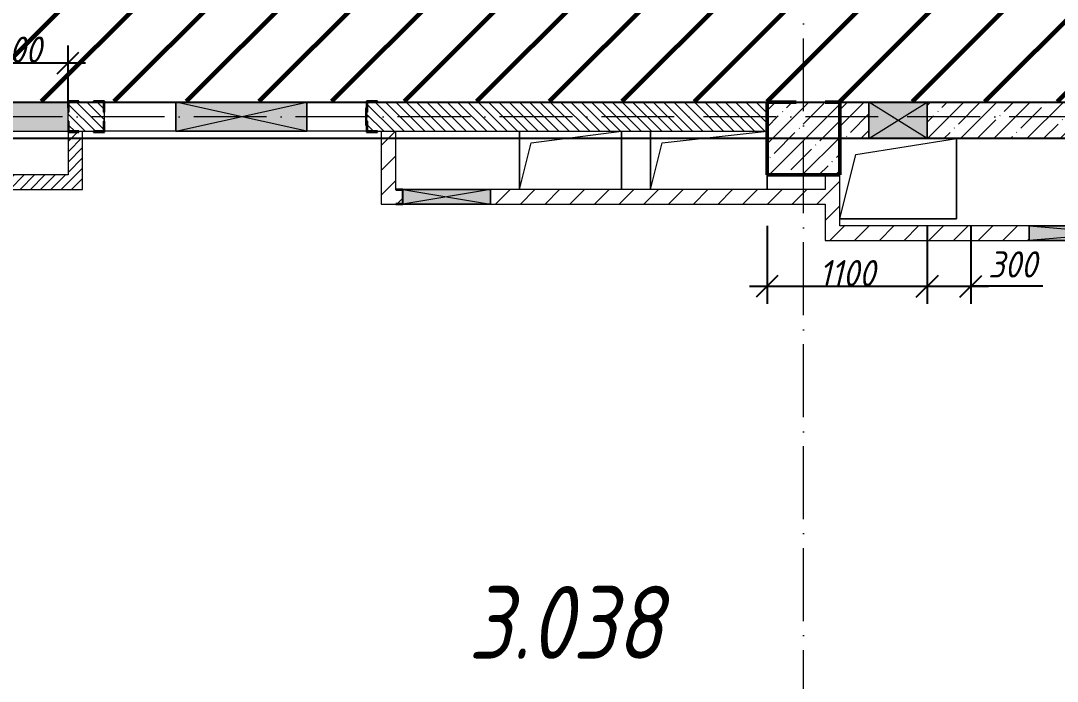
# Model space of a CAD drawing. Header units: millimetres. Extents: x -606178 to 312196, y -19338 to 632709.
# Drawn here: x -95490 to -88372, y 453899 to 458434 of the extents above; entities that cross this region are included whole.
import ezdxf

# ---------------------------------------------------------------- set-up
doc = ezdxf.new("R2010")
doc.units = ezdxf.units.MM
doc.linetypes.add('50_200_ШТРИХ_1Т_ш5_п1_п1_', pattern=[700, 500, -100, 0, -100])
for name, color, linetype, lineweight in [('6.4.1) Окр пт с инж. ПТ2.16', 3, 'Continuous', 60), ('A-____-____-DIMS', 7, 'Continuous', 9), ('A-DETL-GENF-OTLN', 7, 'Continuous', 9), ('A-FLOR-____-OTLN', 7, 'Continuous', 9), ('A-GENM-____-MCUT', 7, 'Continuous', 25), ('A-GENM-____-OTLN', 7, 'Continuous', 9), ('A-GENM-____-OTLN-1', 7, 'Continuous', 25), ('A-GLAZ-____-OTLN', 7, 'Continuous', 9), ('A-WALL-____-MCUT-1', 7, 'Continuous', 9), ('A-WALL-____-MCUT-3', 7, 'Continuous', 9), ('A-WALL-____-PATT-1', 7, 'Continuous', 9), ('A-WALL-FNSH-MCUT-1', 7, 'Continuous', 9), ('I-WALL-____-OTLN', 7, 'Continuous', 9), ('S-COLS-____-MCUT', 7, 'Continuous', 50), ('S-COLS-____-OTLN', 7, 'Continuous', 9), ('S-GRID-____-OTLN-1', 7, '50_200_ШТРИХ_1Т_ш5_п1_п1_', 9), ('Марки помещений', 7, 'Continuous', 9)]:
    doc.layers.add(name, color=color, linetype=linetype, lineweight=lineweight)
doc.layers.add('A-GLAZ-____-OTLN-1', color=7, linetype='Continuous', lineweight=9, true_color=0xc0c0c0)
doc.styles.add('ISOCPEUR_I_10', font='isocpeui.ttf', dxfattribs={"width": 0.9, "height": 180})
doc.styles.add('ISOCPEUR_I_2', font='isocpeui.ttf', dxfattribs={"width": 0.85, "height": 2.3})
doc.dimstyles.new('ISO-1_8_0_9К_СРЕДНИЙ_Кладочные_3', dxfattribs={"dimscale": 304.8, "dimtxt": 179.276612, "dimasz": 0.492126, "dimexe": 0.393701, "dimexo": 0, "dimgap": 0, "dimtad": 1, "dimdec": 3, "dimrnd": 0.001, "dimdsep": 46, "dimtxsty": 'ISOCPEUR_I_10', "dimblk1": 'OBLIQUE', "dimblk2": 'OBLIQUE', "dimsah": 1, "dimcen": 0.09, "dimdle": 0.393701, "dimazin": 0, "dimtfac": 1, "dimtdec": 4, "dimtix": 1, "dimtmove": 0, "dimatfit": 3, "dimfxl": 1, "dimtvp": 1, "dimtolj": 1, "dimtzin": 0, "dimarcsym": 2})
doc.dimstyles.new('ISO-1_8_0_9К_СРЕДНИЙ_Кладочные_4', dxfattribs={"dimscale": 304.8, "dimtxt": 179.276612, "dimasz": 0.492126, "dimexe": 0.393701, "dimexo": 0, "dimgap": 0, "dimtad": 1, "dimdec": 3, "dimrnd": 0.001, "dimdsep": 46, "dimtxsty": 'ISOCPEUR_I_10', "dimblk1": 'OBLIQUE', "dimblk2": 'OBLIQUE', "dimsah": 1, "dimcen": 0.09, "dimdle": 0.393701, "dimazin": 0, "dimtfac": 1, "dimtdec": 4, "dimtix": 1, "dimtmove": 1, "dimatfit": 3, "dimfxl": 1, "dimtvp": 1, "dimtolj": 1, "dimtzin": 0, "dimarcsym": 2})
pattern_1 = [(45, (-140714.89, 451794.26), (-84.85281, 84.85281), [])]
pattern_2 = [(45, (-140714.89, 451794.26), (-35.35534, 35.35534), [])]

# ---------------------------------------------------------------- blocks, each defined once
blk = doc.blocks.new('BSC_Колонна _Прямоугольная - 500х500-V65-АР1_План отверстий 3 этажа в осях 1-64_А-ГГ')
at = {"layer": 'S-COLS-____-OTLN'}
h = blk.add_hatch(dxfattribs=at)
h.set_pattern_fill('FP_102', color=256, style=0, pattern_type=2)
h.set_pattern_definition([(45, (-50600, -5831.04), (-114.04925, 114.04925), []), (45, (-50485.95, -5831.04), (-114.04925, 114.04925), [201.613, -40.323, 3.353, -36.97])])
h.paths.add_polyline_path([(-250, -250), (250, -250), (250, 250), (-250, 250)], flags=0)
at = {"layer": 'S-COLS-____-MCUT'}
for p, q in [((-50, 250), (-250, 250)), ((-250, 250), (-250, -250)), ((250, 250), (150, 250)), ((250, -250), (250, 250)), ((-250, -250), (250, -250))]:
    blk.add_line(p, q, dxfattribs=at)
blk = doc.blocks.new('Фахверк_СКБ_Уголок - 200_3960-28268576-АР1_План отверстий 3 этажа в осях 1-64_А-ГГ')
at = {"layer": 'A-GENM-____-MCUT'}
for p, q in [((200, 156), (125, 156)), ((125, 156), (125, 81)), ((131, 81), (131, 150)), ((131, 150), (200, 150)), ((200, 150), (200, 156)), ((125, 81), (131, 81)), ((131, 19), (125, 19)), ((125, 19), (125, -56)), ((131, -50), (131, 19)), ((125, -56), (200, -56)), ((200, -50), (131, -50)), ((200, -56), (200, -50))]:
    blk.add_line(p, q, dxfattribs=at)
blk = doc.blocks.new('154_Стойка_СКБ_Уголок - СМ-2480_200-28346303-АР1_План отверстий 3 этажа в осях 1-64_А-ГГ')
at = {"layer": 'A-GENM-____-MCUT'}
for p, q in [((125, 156), (125, 81)), ((200, 156), (125, 156)), ((131, 81), (131, 150)), ((131, 150), (200, 150)), ((200, 150), (200, 156)), ((125, 81), (131, 81)), ((131, 19), (125, 19)), ((125, 19), (125, -56)), ((131, -50), (131, 19)), ((125, -56), (200, -56)), ((200, -50), (131, -50)), ((200, -56), (200, -50))]:
    blk.add_line(p, q, dxfattribs=at)
blk = doc.blocks.new('Стойка_Влож_Полоса боковая - Полоса-28213942-АР1_План отверстий 3 этажа в осях 1-64_А-ГГ')
at = {"layer": 'A-GENM-____-OTLN'}
for p, q in [((-5, 60), (0, 60)), ((-5, -60), (-5, 60)), ((0, 31), (0, -31)), ((0, -60), (-5, -60))]:
    blk.add_line(p, q, dxfattribs=at)
blk = doc.blocks.new('AR_Отверстие Ниша - Лючок-32404390-АР1_План отверстий 3 этажа в осях 1-64_А-ГГ')
at = {"layer": 'A-GLAZ-____-OTLN'}
blk.add_hatch(color=256, dxfattribs=at).paths.add_polyline_path([(-200, 100), (-200, -100), (200, -100), (200, 100)], flags=0)
for p, q in [((200, 100), (-200, 100)), ((200, -100), (200, 100)), ((-200, 31), (-200, -31)), ((-200, -100), (200, -100))]:
    blk.add_line(p, q, dxfattribs=at)
blk = doc.blocks.new('Фахверк_СКБ_Уголок - 200_3960_зеркало-28268689-АР1_План отверстий 3 этажа в осях 1-64_А-ГГ')
at = {"layer": 'A-GENM-____-MCUT'}
for p, q in [((200, 156), (125, 156)), ((125, 156), (125, 81)), ((131, 81), (131, 150)), ((131, 150), (200, 150)), ((200, 150), (200, 156)), ((125, 81), (131, 81)), ((131, 19), (125, 19)), ((125, 19), (125, -56)), ((131, -50), (131, 19)), ((125, -56), (200, -56)), ((200, -50), (131, -50)), ((200, -56), (200, -50))]:
    blk.add_line(p, q, dxfattribs=at)
blk = doc.blocks.new('AR_Отверстие прямоугольное _в плите_ - AR_Отверстие прямоугольное _в плите_-30552808-АР1_План отверстий 3 этажа в осях 1-64_А-ГГ')
at = {"layer": 'A-GENM-____-OTLN'}
for p, q in [((-290, 165), (400, 275)), ((400, -275), (400, 275)), ((-400, -275), (-290, 165)), ((-400, -275), (400, -275))]:
    blk.add_line(p, q, dxfattribs=at)
blk = doc.blocks.new('AR_Отверстие прямоугольное _в плите_ - AR_Отверстие прямоугольное _в плите_-30552525-АР1_План отверстий 3 этажа в осях 1-64_А-ГГ')
at = {"layer": 'A-GENM-____-OTLN'}
for p, q in [((-350, 200), (-350, -200)), ((-270, 120), (350, 200)), ((350, -200), (350, 200)), ((-350, -200), (-270, 120))]:
    blk.add_line(p, q, dxfattribs=at)
blk = doc.blocks.new('AR_Отверстие прямоугольное _в плите_ - AR_Отверстие прямоугольное _в плите_-V195-АР1_План отверстий 3 этажа в осях 1-64_А-ГГ')
at = {"layer": 'A-GENM-____-OTLN'}
for p, q in [((-400, 200), (-400, -200)), ((-320, 120), (400, 200)), ((-400, -200), (-320, 120)), ((400, -200), (400, -100))]:
    blk.add_line(p, q, dxfattribs=at)
blk = doc.blocks.new('AR_Отверстие прямоугольное _в стене__БезПР - AR_Отверстие прямоугольное _в стене__БезПР-30578434-АР1_План отверстий 3 этажа в осях 1-64_А-ГГ')
at = {"layer": 'A-GLAZ-____-OTLN-1'}
blk.add_hatch(color=256, dxfattribs=at).paths.add_polyline_path([(200, 125), (-200, 125), (-200, -125), (200, -125)], flags=0)
at = {"layer": 'A-DETL-GENF-OTLN'}
for p, q in [((-200, -125), (-200, 125)), ((-200, 125), (200, 125)), ((200, 125), (-200, -125)), ((-200, 125), (200, -125)), ((200, 125), (-200, 125)), ((-200, 125), (-200, -125)), ((200, 125), (200, -125)), ((200, -125), (200, 125)), ((200, -125), (-200, -125)), ((-200, -125), (200, -125))]:
    blk.add_line(p, q, dxfattribs=at)
at = {"layer": 'A-GLAZ-____-OTLN'}
blk.add_line((200, 125), (-200, 125), dxfattribs=at)
blk = doc.blocks.new('AR_Отверстие прямоугольное _в стене_ - AR_Отверстие прямоугольное _в стене__ОВ-36979025-АР1_План отверстий 3 этажа в осях 1-64_А-ГГ')
at = {"layer": 'A-GLAZ-____-OTLN'}
blk.add_hatch(color=256, dxfattribs=at).paths.add_polyline_path([(300, -50), (300, 50), (-300, 50), (-300, -50)], flags=0)
at = {"layer": 'A-DETL-GENF-OTLN'}
for p, q in [((-300, 50), (300, 50)), ((300, 50), (-300, -50)), ((-300, 50), (300, -50)), ((300, 50), (-300, 50)), ((300, 50), (300, -50)), ((300, -50), (300, 50)), ((300, -50), (-300, -50)), ((-300, -50), (300, -50))]:
    blk.add_line(p, q, dxfattribs=at)
blk = doc.blocks.new('AR_Отверстие прямоугольное _в стене__БезПР - AR_Отверстие прямоугольное _в стене__БезПР-36899640-АР1_План отверстий 3 этажа в осях 1-64_А-ГГ')
at = {"layer": 'A-GLAZ-____-OTLN'}
blk.add_hatch(color=256, dxfattribs=at).paths.add_polyline_path([(-450, 100), (-450, -100), (450, -100), (450, 100)], flags=0)
at = {"layer": 'A-DETL-GENF-OTLN'}
for p, q in [((-450, -100), (-450, 100)), ((-450, 100), (450, 100)), ((450, 100), (-450, -100)), ((-450, 100), (450, -100)), ((450, 100), (-450, 100)), ((-450, 100), (-450, -100)), ((450, 100), (450, -100)), ((450, -100), (450, 100)), ((450, -100), (-450, -100)), ((-450, -100), (450, -100))]:
    blk.add_line(p, q, dxfattribs=at)
at = {"layer": 'A-GLAZ-____-OTLN'}
blk.add_line((450, 100), (-450, 100), dxfattribs=at)
blk = doc.blocks.new('AR_Отверстие прямоугольное _в стене_ - AR_Отверстие прямоугольное _в стене__ОВ-36976812-АР1_План отверстий 3 этажа в осях 1-64_А-ГГ')
at = {"layer": 'A-GLAZ-____-OTLN'}
blk.add_hatch(color=256, dxfattribs=at).paths.add_polyline_path([(600, -50), (600, 50), (-600, 50), (-600, -50), (260.3, -50)], flags=0)
at = {"layer": 'A-DETL-GENF-OTLN'}
for p, q in [((-600, -50), (-600, 50)), ((-600, 50), (600, 50)), ((600, 50), (-600, -50)), ((-600, 50), (600, -50)), ((600, 50), (-600, 50)), ((-600, 50), (-600, -50)), ((600, -50), (-600, -50)), ((-600, -50), (600, -50))]:
    blk.add_line(p, q, dxfattribs=at)
blk = doc.blocks.new('154_Фахверк_СКБ_Швеллер - Тип_100_3960_зеркало-36793856-АР1_План отверстий 3 этажа в осях 1-64_А-ГГ')
at = {"layer": 'A-GENM-____-MCUT'}
for p, q in [((175, 50), (125, 50)), ((125, 50), (125, -50)), ((128, 47), (175, 47)), ((128, -47), (128, 47)), ((175, 47), (175, 50)), ((125, -50), (175, -50)), ((175, -47), (128, -47)), ((175, -50), (175, -47))]:
    blk.add_line(p, q, dxfattribs=at)
blk = doc.blocks.new('_Oblique')
at = {"color": 0, "linetype": 'ByBlock', "lineweight": -2}
blk.add_line((-0.5, -0.5), (0.5, 0.5), dxfattribs=at)
blk = doc.blocks.new('*D5025')
at = {"layer": 'A-____-____-DIMS', "color": 0, "lineweight": -2, "transparency": 16777216}
for p, q in [((-95864.9, 457875.3), (-95864.9, 458264.7)), ((-95164.9, 457834.4), (-95164.9, 458264.7)), ((-95984.9, 458144.7), (-95044.9, 458144.7))]:
    blk.add_line(p, q, dxfattribs=at)
at = {"layer": 'Defpoints', "color": 0, "transparency": 16777216}
for p in [(-95164.9, 458144.7), (-95864.9, 457875.3), (-95164.9, 457834.4)]:
    blk.add_point(p, dxfattribs=at)
at = {"layer": 'A-____-____-DIMS', "color": 0, "lineweight": -2, "transparency": 16777216, "xscale": 150, "yscale": 150, "zscale": 150, "rotation": 180}
blk.add_blockref('_Oblique', (-95864.9, 458144.7), dxfattribs=at)
at = {"layer": 'A-____-____-DIMS', "color": 0, "lineweight": -2, "transparency": 16777216, "xscale": 150, "yscale": 150, "zscale": 150}
blk.add_blockref('_Oblique', (-95164.9, 458144.7), dxfattribs=at)
at = {"layer": 'A-____-____-DIMS', "color": 0, "transparency": 16777216, "insert": (-95514.9, 458235.9), "char_height": 180, "width": 409.578, "attachment_point": 5, "style": 'ISOCPEUR_I_10'}
blk.add_mtext('\\A1;700', dxfattribs=at)
blk = doc.blocks.new('*D5150')
at = {"layer": 'A-____-____-DIMS', "color": 0, "lineweight": -2, "transparency": 16777216}
for p, q in [((-90364.9, 457025.3), (-90364.9, 456491.2)), ((-89264.9, 457025.3), (-89264.9, 456491.2)), ((-90484.9, 456611.2), (-89144.9, 456611.2))]:
    blk.add_line(p, q, dxfattribs=at)
at = {"layer": 'Defpoints', "color": 0, "transparency": 16777216}
for p in [(-90364.9, 457025.3), (-89264.9, 457025.3), (-89264.9, 456611.2)]:
    blk.add_point(p, dxfattribs=at)
at = {"layer": 'A-____-____-DIMS', "color": 0, "lineweight": -2, "transparency": 16777216, "xscale": 150, "yscale": 150, "zscale": 150, "rotation": 180}
blk.add_blockref('_Oblique', (-90364.9, 456611.2), dxfattribs=at)
at = {"layer": 'A-____-____-DIMS', "color": 0, "lineweight": -2, "transparency": 16777216, "xscale": 150, "yscale": 150, "zscale": 150}
blk.add_blockref('_Oblique', (-89264.9, 456611.2), dxfattribs=at)
at = {"layer": 'A-____-____-DIMS', "color": 0, "transparency": 16777216, "insert": (-89814.9, 456701.2), "char_height": 180, "width": 463.361, "attachment_point": 5, "style": 'ISOCPEUR_I_10'}
blk.add_mtext('\\A1;1100', dxfattribs=at)
blk = doc.blocks.new('*D5151')
at = {"layer": 'A-____-____-DIMS', "color": 0, "lineweight": -2, "transparency": 16777216}
for p, q in [((-89264.9, 457025.3), (-89264.9, 456491.2)), ((-88964.9, 457025.3), (-88964.9, 456491.2)), ((-89384.9, 456611.2), (-88844.9, 456611.2)), ((-88470, 456611.2), (-88964.9, 456611.2))]:
    blk.add_line(p, q, dxfattribs=at)
at = {"layer": 'Defpoints', "color": 0, "transparency": 16777216}
for p in [(-89264.9, 457025.3), (-88964.9, 457025.3), (-88964.9, 456611.2)]:
    blk.add_point(p, dxfattribs=at)
at = {"layer": 'A-____-____-DIMS', "color": 0, "lineweight": -2, "transparency": 16777216, "xscale": 150, "yscale": 150, "zscale": 150, "rotation": 180}
blk.add_blockref('_Oblique', (-89264.9, 456611.2), dxfattribs=at)
at = {"layer": 'A-____-____-DIMS', "color": 0, "lineweight": -2, "transparency": 16777216, "xscale": 150, "yscale": 150, "zscale": 150}
blk.add_blockref('_Oblique', (-88964.9, 456611.2), dxfattribs=at)
at = {"layer": 'A-____-____-DIMS', "color": 0, "transparency": 16777216, "insert": (-88846.9, 456851.2), "char_height": 180, "width": 409.578, "attachment_point": 1, "line_spacing_factor": 1.149209, "style": 'ISOCPEUR_I_10'}
blk.add_mtext('\\A1;300', dxfattribs=at)

msp = doc.modelspace()

# ---------------------------------------------------------------- hatches: boundary and pattern name
at = {"layer": '6.4.1) Окр пт с инж. ПТ2.16'}
h = msp.add_hatch(dxfattribs=at)
h.set_pattern_fill('ANSI31', color=256, scale=111)
h.paths.add_polyline_path([(-102414.891, 460775.3011), (-102914.891, 460775.3011), (-102914.891, 461025.3011), (-104714.891, 461025.3011), (-104714.891, 461019.3011), (-104789.891, 461019.3011), (-105214.891, 461023.3811), (-105214.891, 460925.3011), (-105414.891, 460925.3011), (-105414.891, 460775.3011), (-105914.891, 460775.3011), (-105914.891, 461025.3011), (-107714.891, 461025.3011), (-107714.891, 461019.3011), (-107789.891, 461019.3011), (-108839.891, 461025.3011), (-108839.891, 461019.3011), (-108914.891, 461019.3011), (-110714.891, 461025.3011), (-110714.891, 461019.3011), (-110789.891, 461019.3011), (-111414.891, 461025.3011), (-111414.891, 460775.3011), (-111914.891, 460775.3011), (-111914.891, 461025.3011), (-113714.891, 461025.3011), (-113714.891, 461019.3011), (-113789.891, 461019.3011), (-114214.891, 461023.3811), (-114214.891, 460925.3011), (-114414.891, 460925.3011), (-114414.891, 460775.3011), (-114914.891, 460775.3011), (-114914.891, 461025.3011), (-121964.891, 461025.3011), (-123114.891, 461025.3011), (-123114.891, 461275.3011), (-125679.3407, 461275.3011, -0.683488624), (-125772.5126, 461275.3011), (-131114.891, 461275.3011), (-131114.891, 461025.3011), (-135114.891, 461025.3011), (-142664.891, 461025.3011), (-142664.891, 460775.3011), (-142914.891, 460775.3011), (-142914.891, 460450.3011), (-142908.891, 460450.3011), (-142908.891, 460375.3011), (-142914.891, 458575.3011), (-142908.891, 458575.3011), (-142908.891, 458500.3011), (-142911.691, 458325.3011), (-142814.891, 458325.3011), (-142814.891, 458125.3011), (-142664.891, 458125.3011), (-142664.891, 457875.3011), (-134889.891, 457875.3011), (-134889.891, 457881.3011), (-134814.891, 457881.3011), (-133664.891, 457881.2181), (-133664.891, 457881.3011), (-133589.891, 457881.3011), (-132139.891, 457881.1949), (-132139.891, 457881.3011), (-132064.891, 457881.3011), (-130914.891, 457881.2153), (-130914.891, 457881.3011), (-130839.891, 457881.3011), (-129789.891, 457881.2215), (-129789.891, 457881.3011), (-129714.891, 457881.3011), (-128714.891, 457881.2242), (-128714.891, 457881.3011), (-128639.891, 457881.3011), (-128039.891, 457881.2543), (-128039.891, 457881.3011), (-127964.891, 457881.3011), (-126814.891, 457881.2106), (-126814.891, 457881.3011), (-126739.891, 457881.3011), (-121714.891, 457880.8993), (-121714.891, 457881.3011), (-121639.891, 457881.3011), (-117089.891, 457880.9107), (-117089.891, 457881.3011), (-117014.891, 457881.3011), (-115314.891, 457881.1449), (-115314.891, 457881.3011), (-115239.891, 457881.3011), (-111389.891, 457880.9375), (-111389.891, 457881.3011), (-111236.891, 457881.3011), (-111224.891, 457875.3011), (-110824.891, 457875.3011), (-110614.891, 457875.3011), (-110614.891, 457881.3011), (-110539.891, 457881.3011), (-110389.891, 457881.2858), (-110389.891, 457881.3011), (-110314.891, 457881.3011), (-109614.891, 457881.2295), (-109614.891, 457881.3011), (-109539.891, 457881.3011), (-107739.891, 457881.1144), (-107739.891, 457881.3011), (-107664.891, 457881.3011), (-106514.891, 457881.1778), (-106514.891, 457881.3011), (-106439.891, 457881.3011), (-102414.891, 457880.8598)])
h.paths.add_polyline_path([(-68864.891, 460775.3011), (-69364.891, 460775.3011), (-69364.891, 461025.3011), (-71864.891, 461025.3011), (-71864.891, 460775.3011), (-72364.891, 460775.3011), (-72364.891, 460925.3011), (-72564.891, 460925.3011), (-72539.891, 461000.3011), (-72364.891, 461025.3011), (-72364.891, 461275.3011), (-72708.891, 461275.3011), (-72708.891, 461206.3011), (-72714.891, 461094.3011), (-72714.891, 461275.3011), (-77864.891, 461275.3011), (-77864.891, 460996.7297), (-77664.891, 461025.3011), (-77664.891, 460925.3011), (-77864.891, 460925.3011), (-77864.891, 460775.3011), (-78364.891, 460775.3011), (-78364.891, 460925.3011), (-78564.891, 460925.3011), (-78564.891, 461025.3011), (-80514.891, 461025.3011), (-80514.891, 461019.3011), (-80589.891, 461019.3011), (-80864.891, 461025.3011), (-80864.891, 460775.3011), (-81364.891, 460775.3011), (-81364.891, 461025.3011), (-81639.891, 461025.3011), (-81639.891, 461019.3011), (-81714.891, 461019.3011), (-81714.891, 461025.3011), (-83514.891, 461025.3011), (-83514.891, 461019.3011), (-83589.891, 461019.3011), (-84639.891, 461025.3011), (-84639.891, 461019.3011), (-84714.891, 461019.3011), (-86514.891, 461025.3011), (-86514.891, 461019.3011), (-86664.891, 461019.3011), (-86664.891, 460925.3011), (-86864.891, 460925.3011), (-86864.891, 460775.3011), (-87364.891, 460775.3011), (-87364.891, 460925.3011), (-87564.891, 460925.3011), (-87539.891, 461000.3011), (-87364.891, 461025.3011), (-87364.891, 461275.3011), (-87708.891, 461275.3011), (-87708.891, 461206.3011), (-87714.891, 461094.3011), (-87714.891, 461275.3011), (-89514.891, 461275.3011), (-89514.891, 461206.3011), (-89514.891, 461094.3011), (-89514.891, 461019.3011), (-89589.891, 461019.3011), (-89864.891, 461025.3011), (-89864.891, 460775.3011), (-90364.891, 460775.3011), (-90364.891, 460925.3011), (-90564.891, 460925.3011), (-90539.891, 461000.3011), (-90364.891, 461025.3011), (-90364.891, 461275.3011), (-90708.891, 461275.3011), (-90708.891, 461206.3011), (-90714.891, 461094.3011), (-90714.891, 461275.3011), (-92514.891, 461275.3011), (-92514.891, 461206.3011), (-92514.891, 461094.3011), (-92514.891, 461019.3011), (-92589.891, 461019.3011), (-93639.891, 461025.3011), (-93639.891, 461019.3011), (-93714.891, 461019.3011), (-93714.891, 461025.3011), (-95514.891, 461025.3011), (-95514.891, 461019.3011), (-95664.891, 461019.3011), (-95664.891, 460925.3011), (-95864.891, 460925.3011), (-95864.891, 460775.3011), (-96364.891, 460775.3011), (-96364.891, 460925.3011), (-96564.891, 460925.3011), (-96539.891, 461000.3011), (-96364.891, 461025.3011), (-96364.891, 461275.3011), (-96708.891, 461275.3011), (-96708.891, 461206.3011), (-96714.891, 461094.3011), (-96714.891, 461275.3011), (-98514.891, 461275.3011), (-98514.891, 461206.3011), (-98514.891, 461094.3011), (-98514.891, 461019.3011), (-98589.891, 461019.3011), (-98864.891, 461025.3011), (-98864.891, 460775.3011), (-99364.891, 460775.3011), (-99364.891, 460925.3011), (-99564.891, 460925.3011), (-99539.891, 461000.3011), (-99364.891, 461025.3011), (-99364.891, 461275.3011), (-99708.891, 461275.3011), (-99708.891, 461206.3011), (-99714.891, 461094.3011), (-99714.891, 461275.3011), (-101514.891, 461275.3011), (-101514.891, 461206.3011), (-101514.891, 461094.3011), (-101514.891, 461019.3011), (-101589.891, 461019.3011), (-101864.891, 461025.3011), (-101864.891, 460775.3011), (-102364.891, 460775.3011), (-102364.891, 457875.3011), (-98339.891, 457875.3011), (-98339.891, 457881.3011), (-98264.891, 457881.3011), (-96564.891, 457881.082), (-96564.891, 457881.3011), (-96489.891, 457881.3011), (-95164.891, 457881.1236), (-95164.891, 457881.3011), (-95089.891, 457881.3011), (-94989.891, 457881.2873), (-94989.891, 457881.3011), (-94914.891, 457881.3011), (-93114.891, 457881.0511), (-93114.891, 457881.3011), (-93039.891, 457881.3011), (-86539.891, 457880.3574), (-86539.891, 457881.3011), (-86464.891, 457881.3011), (-84764.891, 457881.0076), (-84764.891, 457881.3011), (-84689.891, 457881.3011), (-84039.891, 457881.1829), (-84039.891, 457881.3011), (-83964.891, 457881.3011), (-83064.891, 457881.1337), (-83064.891, 457881.3011), (-82989.891, 457881.3011), (-77539.891, 457880.2556), (-77539.891, 457881.3011), (-77464.891, 457881.3011), (-75764.891, 457880.905), (-75764.891, 457881.3011), (-75689.891, 457881.3011), (-71739.891, 457880.3126), (-71739.891, 457881.3011), (-71664.891, 457881.3011), (-70764.891, 457881.0305), (-70764.891, 457881.3011), (-70689.891, 457881.3011), (-68864.891, 457880.7241)])
h.paths.add_polyline_path([(-99708.891, 461025.3011), (-99639.891, 461025.3011), (-99639.891, 461019.3011), (-99708.891, 461019.3011)], flags=16)
h.paths.add_polyline_path([(-96708.891, 461025.3011), (-96639.891, 461025.3011), (-96639.891, 461019.3011), (-96708.891, 461019.3011)], flags=16)
h.paths.add_polyline_path([(-90708.891, 461025.3011), (-90639.891, 461025.3011), (-90639.891, 461019.3011), (-90708.891, 461019.3011)], flags=16)
h.paths.add_polyline_path([(-87708.891, 461025.3011), (-87639.891, 461025.3011), (-87639.891, 461019.3011), (-87708.891, 461019.3011)], flags=16)
h.paths.add_polyline_path([(-72708.891, 461025.3011), (-72639.891, 461025.3011), (-72639.891, 461019.3011), (-72708.891, 461019.3011)], flags=16)
h.paths.add_polyline_path([(-51664.891, 460775.3011), (-53919.891, 460775.3011), (-53919.891, 460769.3011), (-53994.891, 460769.3011), (-53994.891, 460775.3011), (-55144.891, 460775.3011), (-55144.891, 460769.3011), (-55219.891, 460769.3011), (-60489.891, 460775.3011), (-60489.891, 460769.3011), (-60564.891, 460769.3011), (-61714.891, 460775.3011), (-61714.891, 460769.3011), (-61789.891, 460769.3011), (-62714.891, 460775.3011), (-63214.891, 460775.3011), (-64289.891, 460775.3011), (-64289.891, 460769.3011), (-64364.891, 460769.3011), (-64364.891, 460775.3011), (-65514.891, 460775.3011), (-65514.891, 460769.3011), (-65589.891, 460769.3011), (-65714.891, 460775.3011), (-66214.891, 460775.3011), (-66214.891, 461025.3011), (-68314.891, 461025.3011), (-68314.891, 460775.3011), (-68814.891, 460775.3011), (-68814.891, 457875.3011), (-68314.891, 457875.3011), (-67989.891, 457875.3011), (-67989.891, 457881.3011), (-67914.891, 457881.3011), (-66214.891, 457880.6715), (-66214.891, 457881.3011), (-66139.891, 457881.3011), (-62489.891, 457879.7829), (-62489.891, 457881.3011), (-62414.891, 457881.3011), (-61714.891, 457880.9086), (-61714.891, 457881.3011), (-61639.891, 457881.3011), (-61489.891, 457881.2104), (-61489.891, 457881.3011), (-61414.891, 457881.3011), (-60714.891, 457880.8681), (-60714.891, 457881.3011), (-60639.891, 457881.3011), (-60489.891, 457881.2003), (-60489.891, 457881.3011), (-60414.891, 457881.3011), (-51714.891, 457875.3011), (-51664.891, 457875.3011), (-51664.891, 458575.3011)])
at = {"layer": 'A-WALL-____-PATT-1'}
h = msp.add_hatch(dxfattribs=at)
h.set_pattern_fill('FP_6', color=256, style=0, pattern_type=2)
h.set_pattern_definition([(135, (-140714.89, 451794.26), (-35.35534, -35.35534), [])])
h.paths.add_polyline_path([(-90364.891, 457675.3011), (-90364.891, 457875.3011), (-93108.891, 457875.3011), (-93108.891, 457806.3011), (-93114.891, 457806.3011), (-93114.891, 457744.3011), (-93108.891, 457744.3011), (-93108.891, 457675.3011), (-91239.5678, 457675.3011)], flags=0)
h.paths.add_polyline_path([(-94920.891, 457675.3011), (-94920.891, 457744.3011), (-94914.891, 457744.3011), (-94914.891, 457806.3011), (-94920.891, 457806.3011), (-94920.891, 457875.3011), (-95158.891, 457875.3011), (-95158.891, 457806.3011), (-95164.891, 457806.3011), (-95164.891, 457744.3011), (-95158.891, 457744.3011), (-95158.891, 457675.3011), (-94989.891, 457675.3011)], flags=0)
h.paths.add_polyline_path([(-95864.891, 457675.3011), (-95564.891, 457675.3011), (-95564.891, 457875.3011), (-95864.891, 457875.3011)], flags=0)
h = msp.add_hatch(dxfattribs=at)
h.set_pattern_fill('FP_38', color=256, style=0, pattern_type=2)
h.set_pattern_definition([(45, (-140714.89, 451794.26), (-114.04925, 114.04925), []), (45, (-140600.84, 451794.26), (-114.04925, 114.04925), [201.612, -40.322, 3.353, -36.97])])
h.paths.add_polyline_path([(-87364.891, 457625.3011), (-87364.891, 457875.3011), (-89264.891, 457875.3011), (-89264.891, 457625.3011), (-87704.6392, 457625.3011)], flags=0)
h.paths.add_polyline_path([(-89864.891, 457625.3011), (-89664.891, 457625.3011), (-89664.891, 457875.3011), (-89864.891, 457875.3011)], flags=0)
h = msp.add_hatch(dxfattribs=at)
h.set_pattern_fill('FP_5', color=256, style=0, pattern_type=2)
h.set_pattern_definition(pattern_2)
h.paths.add_polyline_path([(-95089.891, 457375.3011), (-95064.891, 457375.3011), (-95064.891, 457675.3011), (-95089.891, 457675.3011), (-95089.891, 457669.3011), (-95164.891, 457669.3011), (-95164.891, 457375.3011), (-95158.891, 457375.3011)], flags=0)
h = msp.add_hatch(dxfattribs=at)
h.set_pattern_fill('FP_4', color=256, style=0, pattern_type=2)
h.set_pattern_definition(pattern_1)
h.paths.add_polyline_path([(-92914.891, 457175.3011), (-92914.891, 457675.3011), (-93014.891, 457675.3011), (-93014.891, 457175.3011)], flags=0)
h = msp.add_hatch(dxfattribs=at)
h.set_pattern_fill('FP_5', color=256, style=0, pattern_type=2)
h.set_pattern_definition(pattern_2)
h.paths.add_polyline_path([(-96364.891, 457275.3011), (-95064.891, 457275.3011), (-95064.891, 457375.3011), (-96364.891, 457375.3011)], flags=0)
h = msp.add_hatch(dxfattribs=at)
h.set_pattern_fill('FP_4', color=256, style=0, pattern_type=2)
h.set_pattern_definition(pattern_1)
h.paths.add_polyline_path([(-89964.891, 457025.3011), (-89864.891, 457025.3011), (-89864.891, 457375.3011), (-89964.891, 457375.3011), (-89964.891, 457175.3011)], flags=0)
h = msp.add_hatch(dxfattribs=at)
h.set_pattern_fill('FP_4', color=256, style=0, pattern_type=2)
h.set_pattern_definition(pattern_1)
h.paths.add_polyline_path([(-89964.891, 457175.3011), (-89964.891, 457275.3011), (-92264.891, 457275.3011), (-92264.891, 457175.3011), (-91239.5678, 457175.3011)], flags=0)
h.paths.add_polyline_path([(-92914.891, 457178.3011), (-92867.891, 457178.3011), (-92867.891, 457272.3011), (-92914.891, 457272.3011), (-92914.891, 457225.3011)], flags=0)
h = msp.add_hatch(dxfattribs=at)
h.set_pattern_fill('FP_4', color=256, style=0, pattern_type=2)
h.set_pattern_definition(pattern_1)
h.paths.add_polyline_path([(-87214.891, 456925.3011), (-87214.891, 457025.3011), (-87314.891, 457025.3011), (-87314.891, 457022.3011), (-87361.891, 457022.3011), (-87361.891, 456928.3011), (-87314.891, 456928.3011), (-87314.891, 456925.3011)], flags=0)
h.paths.add_polyline_path([(-88564.891, 456925.3011), (-88564.891, 457025.3011), (-89964.891, 457025.3011), (-89964.891, 456925.3011)], flags=0)

# ---------------------------------------------------------------- linework, layer by layer
msp.add_lwpolyline([(-51714.891, 457625.3011), (-142664.891, 457625.3011), (-142664.891, 457875.3011), (-51714.891, 457875.3011)], close=True)
at = {"layer": 'A-FLOR-____-OTLN'}
for p, q in [((-92064.891, 457275.3011), (-92064.891, 457675.3011)), ((-91364.891, 457675.3011), (-91364.891, 457275.3011)), ((-91164.891, 457275.3011), (-91164.891, 457675.3011)), ((-89064.891, 457625.3011), (-89064.891, 457075.3011)), ((-90364.891, 457375.3011), (-90364.891, 457275.3011)), ((-89064.891, 457075.3011), (-89864.891, 457075.3011))]:
    msp.add_line(p, q, dxfattribs=at)
at = {"layer": 'A-WALL-____-MCUT-1'}
for p, q in [((-89664.891, 457875.3011), (-89864.891, 457875.3011)), ((-87364.891, 457875.3011), (-89264.891, 457875.3011)), ((-89864.891, 457625.3011), (-89664.891, 457625.3011)), ((-89264.891, 457625.3011), (-87364.891, 457625.3011))]:
    msp.add_line(p, q, dxfattribs=at)
at = {"layer": 'A-WALL-____-MCUT-3'}
for p, q in [((-94989.891, 457875.3011), (-95089.891, 457875.3011)), ((-90364.891, 457875.3011), (-93039.891, 457875.3011)), ((-94914.891, 457744.3011), (-94914.891, 457806.3011)), ((-95089.891, 457675.3011), (-94989.891, 457675.3011)), ((-93039.891, 457675.3011), (-90364.891, 457675.3011))]:
    msp.add_line(p, q, dxfattribs=at)
at = {"layer": 'A-WALL-FNSH-MCUT-1'}
for p, q in [((-95164.891, 457669.3011), (-95164.891, 457375.3011)), ((-95064.891, 457275.3011), (-95064.891, 457675.3011)), ((-93014.891, 457675.3011), (-93014.891, 457175.3011)), ((-92914.891, 457275.3011), (-92914.891, 457675.3011)), ((-95164.891, 457375.3011), (-95864.891, 457375.3011)), ((-89964.891, 457375.3011), (-89964.891, 457275.3011)), ((-89864.891, 457025.3011), (-89864.891, 457375.3011)), ((-96364.891, 457275.3011), (-95064.891, 457275.3011)), ((-89964.891, 457275.3011), (-92264.891, 457275.3011)), ((-93014.891, 457175.3011), (-92914.891, 457175.3011)), ((-92264.891, 457175.3011), (-89964.891, 457175.3011)), ((-89964.891, 457175.3011), (-89964.891, 456925.3011)), ((-88564.891, 457025.3011), (-89864.891, 457025.3011)), ((-89964.891, 456925.3011), (-88564.891, 456925.3011))]:
    msp.add_line(p, q, dxfattribs=at)
at = {"layer": 'I-WALL-____-OTLN'}
for p, q in [((-94914.891, 457875.3011), (-94884.891, 457875.3011)), ((-93144.891, 457875.3011), (-93114.891, 457875.3011)), ((-94424.891, 457675.3011), (-94914.891, 457675.3011)), ((-93114.891, 457675.3011), (-93524.891, 457675.3011))]:
    msp.add_line(p, q, dxfattribs=at)
at = {"layer": 'S-GRID-____-OTLN-1'}
for p, q in [((-90114.891, 447311.6528), (-90114.891, 461944.7985)), ((-50396.1037, 457775.3011), (-145383.6612, 457775.3011))]:
    msp.add_line(p, q, dxfattribs=at)

# ---------------------------------------------------------------- block references
at = {"layer": 'A-GENM-____-OTLN'}
for name, p in [('Стойка_Влож_Полоса боковая - Полоса-28213942-АР1_План отверстий 3 этажа в осях 1-64_А-ГГ', (-93114.891, 457775.3011)), ('AR_Отверстие прямоугольное _в плите_ - AR_Отверстие прямоугольное _в плите_-30552525-АР1_План отверстий 3 этажа в осях 1-64_А-ГГ', (-91714.891, 457475.3011)), ('AR_Отверстие прямоугольное _в плите_ - AR_Отверстие прямоугольное _в плите_-V195-АР1_План отверстий 3 этажа в осях 1-64_А-ГГ', (-90764.891, 457475.3011)), ('AR_Отверстие прямоугольное _в плите_ - AR_Отверстие прямоугольное _в плите_-30552808-АР1_План отверстий 3 этажа в осях 1-64_А-ГГ', (-89464.891, 457350.3011))]:
    msp.add_blockref(name, p, dxfattribs=at)
at = {"layer": 'A-GENM-____-OTLN-1'}
for name, p in [('Фахверк_СКБ_Уголок - 200_3960_зеркало-28268689-АР1_План отверстий 3 этажа в осях 1-64_А-ГГ', (-95289.891, 457725.3011)), ('154_Стойка_СКБ_Уголок - СМ-2480_200-28346303-АР1_План отверстий 3 этажа в осях 1-64_А-ГГ', (-93239.891, 457725.3011))]:
    msp.add_blockref(name, p, dxfattribs=at)
at = {"layer": 'A-GENM-____-OTLN-1', "rotation": 180}
for name, p in [('Фахверк_СКБ_Уголок - 200_3960-28268576-АР1_План отверстий 3 этажа в осях 1-64_А-ГГ', (-94789.891, 457825.3011)), ('154_Фахверк_СКБ_Швеллер - Тип_100_3960_зеркало-36793856-АР1_План отверстий 3 этажа в осях 1-64_А-ГГ', (-92739.891, 457225.3011))]:
    msp.add_blockref(name, p, dxfattribs=at)
at = {"layer": 'A-GLAZ-____-OTLN', "rotation": 180}
for name, p in [('AR_Отверстие Ниша - Лючок-32404390-АР1_План отверстий 3 этажа в осях 1-64_А-ГГ', (-95364.891, 457775.3011)), ('AR_Отверстие прямоугольное _в стене__БезПР - AR_Отверстие прямоугольное _в стене__БезПР-36899640-АР1_План отверстий 3 этажа в осях 1-64_А-ГГ', (-93974.891, 457775.3011)), ('AR_Отверстие прямоугольное _в стене__БезПР - AR_Отверстие прямоугольное _в стене__БезПР-30578434-АР1_План отверстий 3 этажа в осях 1-64_А-ГГ', (-89464.891, 457750.3011))]:
    msp.add_blockref(name, p, dxfattribs=at)
at = {"layer": 'A-GLAZ-____-OTLN'}
for name, p in [('AR_Отверстие прямоугольное _в стене_ - AR_Отверстие прямоугольное _в стене__ОВ-36979025-АР1_План отверстий 3 этажа в осях 1-64_А-ГГ', (-92564.891, 457225.3011)), ('AR_Отверстие прямоугольное _в стене_ - AR_Отверстие прямоугольное _в стене__ОВ-36976812-АР1_План отверстий 3 этажа в осях 1-64_А-ГГ', (-87964.891, 456975.3011))]:
    msp.add_blockref(name, p, dxfattribs=at)
at = {"layer": 'S-COLS-____-OTLN'}
msp.add_blockref('BSC_Колонна _Прямоугольная - 500х500-V65-АР1_План отверстий 3 этажа в осях 1-64_А-ГГ', (-90114.891, 457625.3011), dxfattribs=at)

# ---------------------------------------------------------------- texts
at = {"layer": 'Марки помещений', "insert": (-92417.3875, 454553.2808), "char_height": 500, "width": 785.65375, "attachment_point": 1, "style": 'ISOCPEUR_I_2'}
msp.add_mtext('3.038', dxfattribs=at)

# ---------------------------------------------------------------- dimensions: what is measured, and where the dimension line sits
at = {"layer": 'A-____-____-DIMS'}
for base, p1, p2, override, picture, middle in [((-95164.891, 458144.7359), (-95864.891, 457875.3011), (-95164.891, 457834.3672), {"dimpost": '<>', "dimfxl": 701.195826}, '*D5025', (-95514.891, 458235.895)), ((-89264.891, 456611.2189), (-90364.891, 457025.3011), (-89264.891, 457025.3011), {"dimpost": '<>', "dimfxl": 1100}, '*D5150', (-89814.891, 456701.2189))]:
    dim = msp.add_linear_dim(base=base, p1=p1, p2=p2, dimstyle='ISO-1_8_0_9К_СРЕДНИЙ_Кладочные_3', override=override, dxfattribs=at)
    dim.commit()
    dim.dimension.update_dxf_attribs({"geometry": picture, "text_midpoint": middle})
dim = msp.add_linear_dim(base=(-88964.891, 456611.2189), p1=(-89264.891, 457025.3011), p2=(-88964.891, 457025.3011), dimstyle='ISO-1_8_0_9К_СРЕДНИЙ_Кладочные_4', override={"dimpost": '<>', "dimfxl": 300}, dxfattribs=at)
dim.commit()
dim.dimension.update_dxf_attribs({"geometry": '*D5151', "text_midpoint": (-88642.0793, 456726.3809), "dimtype": 160})

doc.saveas('drawing.dxf')
